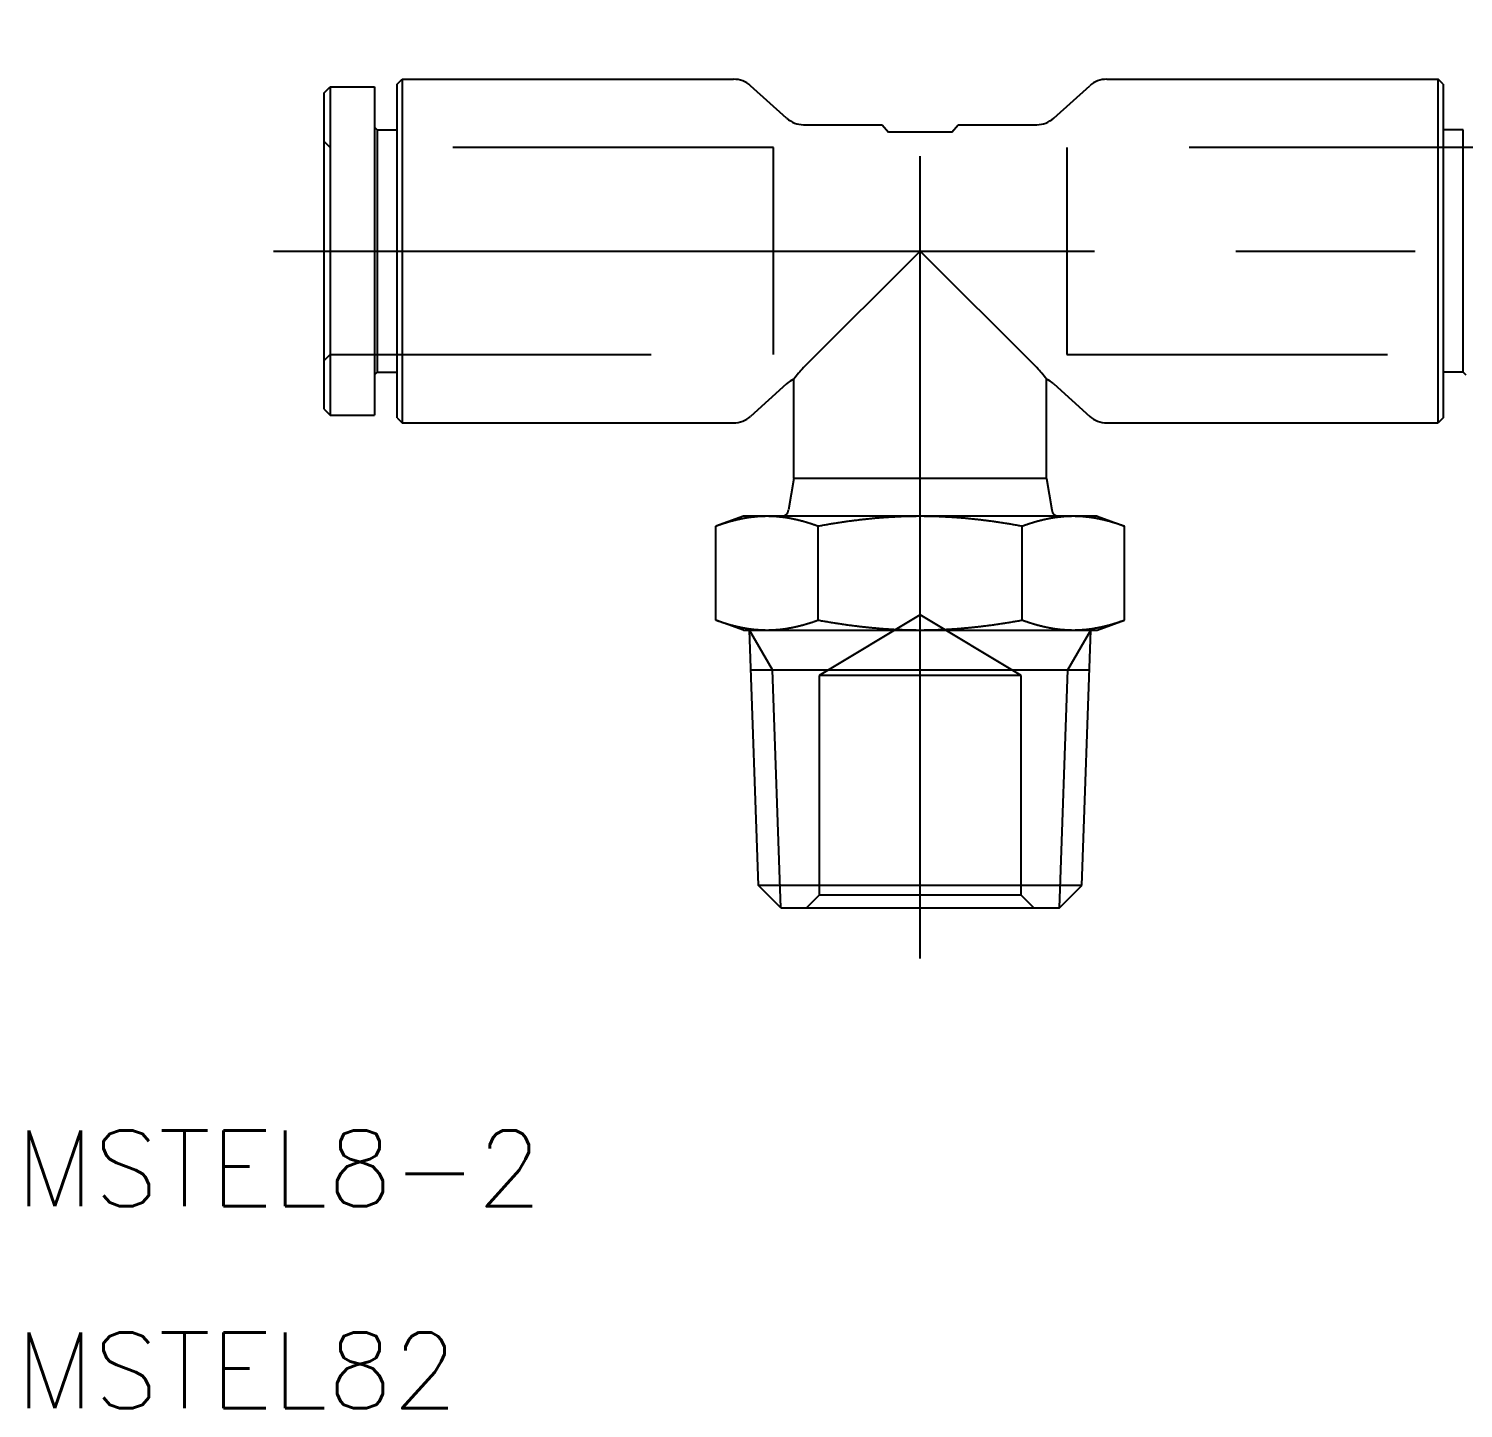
# Model space of a CAD drawing. Extents: x -35.3 to 52.3, y -45.8 to 8.8.
# Drawn here: x -35.3 to 21.5, y -45.8 to 8.8 of the extents above; entities that cross this region are included whole.
import ezdxf

# ---------------------------------------------------------------- set-up
doc = ezdxf.new("R2010")
doc.units = 0
doc.linetypes.add('CENTER', pattern=[50.8, 31.75, -6.35, 6.35, -6.35])
doc.linetypes.add('DASHED', pattern=[19.05, 12.7, -6.35])
doc.layers.get('0').update_dxf_attribs({"linetype": 'CONTINUOUS'})
doc.layers.add('CENTER', color=1, linetype='CENTER')
doc.styles.get("Standard").update_dxf_attribs({"font": 'txt.shx', "height": 3, "bigfont": 'bigfont.shx'})

msp = doc.modelspace()

# ---------------------------------------------------------------- linework, layer by layer
at = {"color": 7, "linetype": 'CONTINUOUS'}
for p, q in [((-23.6, 6.25), (-23.35, 6.5)), ((-23.6, 6.25), (-23.6, -6.25)), ((-23.35, 6.5), (-23.35, -6.5)), ((-23.35, 6.5), (-21.6, 6.5)), ((-21.6, 6.5), (-21.6, -6.5)), ((-20.7, 6.6), (-20.5, 6.8)), ((-20.7, -6.6), (-20.7, 6.6)), ((-20.5, 6.8), (-20.5, -6.8)), ((-20.5, 6.8), (-7.384, 6.8)), ((-5.285, 5.257), (-6.715, 6.543)), ((5.285, 5.257), (6.715, 6.543)), ((7.384, 6.8), (20.5, 6.8)), ((20.5, -6.8), (20.5, 6.8)), ((20.7, 6.6), (20.5, 6.8)), ((20.7, 6.6), (20.7, -6.6)), ((-21.5, 4.8), (-21.6, 4.9)), ((-21.5, 4.8), (-21.5, -4.8)), ((-21.5, 4.8), (-20.7, 4.8)), ((-4.616, 5), (-1.5, 5)), ((-1.5, 5), (-1.25, 4.7)), ((1.25, 4.7), (-1.25, 4.7)), ((1.25, 4.7), (1.5, 5)), ((1.5, 5), (4.616, 5)), ((21.5, 4.8), (20.7, 4.8)), ((21.5, -4.8), (21.5, 4.8)), ((0, 0), (-4.616, -4.616)), ((4.616, -4.616), (0, 0)), ((-21.5, -4.8), (-21.6, -4.9)), ((-21.5, -4.8), (-20.7, -4.8)), ((-5, -9), (-5, -5.077)), ((5, -9), (5, -5.077)), ((21.5, -4.8), (20.7, -4.8)), ((21.5, -4.8), (21.6, -4.9)), ((-5.285, -5.257), (-6.715, -6.543)), ((5.285, -5.257), (6.715, -6.543)), ((-23.6, -6.25), (-23.35, -6.5)), ((-23.35, -6.5), (-21.6, -6.5)), ((-20.7, -6.6), (-20.5, -6.8)), ((-20.5, -6.8), (-7.384, -6.8)), ((7.384, -6.8), (20.5, -6.8)), ((20.7, -6.6), (20.5, -6.8)), ((-5, -9), (-5.208, -10.249)), ((5, -9), (-5, -9)), ((5, -9), (5.208, -10.249)), ((-7, -10.5), (-8.083, -10.894)), ((-6.062, -10.5), (-7, -10.5)), ((0, -10.5), (-6.062, -10.5)), ((6.062, -10.5), (0, -10.5)), ((7, -10.5), (6.062, -10.5)), ((7, -10.5), (8.083, -10.894)), ((-8.083, -14.606), (-8.083, -10.894)), ((-4.041, -14.606), (-4.041, -10.894)), ((4.041, -14.606), (4.041, -10.894)), ((8.083, -14.606), (8.083, -10.894)), ((-7, -15), (-8.083, -14.606)), ((7, -15), (8.083, -14.606)), ((-7, -15), (-6.062, -15)), ((-6.753, -15), (6.753, -15)), ((-6.4, -25.113), (-6.753, -15)), ((-6.062, -15), (0, -15)), ((0, -15), (6.062, -15)), ((6.062, -15), (7, -15)), ((6.4, -25.113), (6.753, -15)), ((-6.698, -16.578), (6.698, -16.578)), ((6.4, -25.113), (-6.4, -25.113)), ((-5.513, -26), (-6.4, -25.113)), ((5.513, -26), (6.4, -25.113)), ((-5.513, -26), (5.513, -26))]:
    msp.add_line(p, q, dxfattribs=at)
at = {"color": 3, "linetype": 'DASHED'}
for p, q in [((-23.35, 4.1), (-23.6, 4.35)), ((-5.8, 4.1), (-23.35, 4.1)), ((-5.8, -4.1), (-5.8, 4.1)), ((5.8, 4.1), (5.8, -4.1)), ((23.35, 4.1), (5.8, 4.1)), ((-23.6, -4.35), (-23.35, -4.1)), ((-23.35, -4.1), (-5.8, -4.1)), ((5.8, -4.1), (23.35, -4.1)), ((0, -14.397), (-4, -16.8)), ((4, -16.8), (0, -14.397)), ((-4, -16.8), (-4, -25.5)), ((4, -16.8), (-4, -16.8)), ((4, -25.5), (4, -16.8)), ((-4, -25.5), (-4.5, -26)), ((4, -25.5), (-4, -25.5)), ((4.5, -26), (4, -25.5))]:
    msp.add_line(p, q, dxfattribs=at)
at = {"color": 3, "linetype": 'CONTINUOUS'}
for p, q in [((-5.842, -16.578), (-6.753, -15)), ((5.842, -16.578), (6.753, -15)), ((-5.513, -26), (-5.842, -16.578)), ((5.513, -26), (5.842, -16.578))]:
    msp.add_line(p, q, dxfattribs=at)
at = {"color": 7}
for points in [[(-6.062, -10.5, 0), (-6.084, -10.5, 0), (-6.105, -10.5, 0), (-6.126, -10.5, 0), (-6.148, -10.501, 0), (-6.169, -10.501, 0), (-6.19, -10.502, 0), (-6.211, -10.502, 0), (-6.232, -10.503, 0), (-6.254, -10.504, 0), (-6.275, -10.505, 0), (-6.296, -10.506, 0), (-6.317, -10.507, 0), (-6.338, -10.508, 0), (-6.359, -10.509, 0), (-6.38, -10.511, 0), (-6.401, -10.512, 0), (-6.422, -10.513, 0), (-6.443, -10.515, 0), (-6.464, -10.517, 0), (-6.485, -10.518, 0), (-6.506, -10.52, 0), (-6.527, -10.522, 0), (-6.547, -10.524, 0), (-6.568, -10.527, 0), (-6.589, -10.529, 0), (-6.61, -10.531, 0), (-6.631, -10.533, 0), (-6.652, -10.536, 0), (-6.672, -10.538, 0), (-6.693, -10.541, 0), (-6.714, -10.544, 0), (-6.735, -10.547, 0), (-6.756, -10.55, 0), (-6.777, -10.553, 0), (-6.797, -10.556, 0), (-6.818, -10.559, 0), (-6.839, -10.562, 0), (-6.86, -10.565, 0), (-6.881, -10.569, 0), (-6.901, -10.572, 0), (-6.922, -10.576, 0), (-6.943, -10.579, 0), (-6.964, -10.583, 0), (-6.985, -10.587, 0), (-7.006, -10.591, 0), (-7.026, -10.595, 0), (-7.047, -10.599, 0), (-7.068, -10.603, 0), (-7.089, -10.607, 0), (-7.11, -10.612, 0), (-7.131, -10.616, 0), (-7.152, -10.621, 0), (-7.173, -10.625, 0), (-7.194, -10.63, 0), (-7.215, -10.635, 0), (-7.236, -10.639, 0), (-7.257, -10.644, 0), (-7.278, -10.649, 0), (-7.299, -10.655, 0), (-7.32, -10.66, 0), (-7.342, -10.665, 0), (-7.363, -10.67, 0), (-7.384, -10.676, 0), (-7.405, -10.681, 0), (-7.426, -10.687, 0), (-7.448, -10.692, 0), (-7.469, -10.698, 0), (-7.49, -10.704, 0), (-7.512, -10.71, 0), (-7.533, -10.716, 0), (-7.555, -10.722, 0), (-7.576, -10.728, 0), (-7.598, -10.734, 0), (-7.619, -10.741, 0), (-7.641, -10.747, 0), (-7.663, -10.754, 0), (-7.684, -10.76, 0), (-7.706, -10.767, 0), (-7.728, -10.774, 0), (-7.75, -10.781, 0), (-7.772, -10.788, 0), (-7.793, -10.795, 0), (-7.815, -10.802, 0), (-7.837, -10.809, 0), (-7.859, -10.816, 0), (-7.882, -10.824, 0), (-7.904, -10.831, 0), (-7.926, -10.839, 0), (-7.948, -10.846, 0), (-7.97, -10.854, 0), (-7.993, -10.862, 0), (-8.015, -10.87, 0), (-8.038, -10.878, 0), (-8.06, -10.886, 0), (-8.083, -10.894, 0)], [(-4.041, -10.894, 0), (-4.064, -10.886, 0), (-4.087, -10.878, 0), (-4.109, -10.87, 0), (-4.131, -10.862, 0), (-4.154, -10.854, 0), (-4.176, -10.846, 0), (-4.198, -10.839, 0), (-4.221, -10.831, 0), (-4.243, -10.824, 0), (-4.265, -10.816, 0), (-4.287, -10.809, 0), (-4.309, -10.802, 0), (-4.331, -10.795, 0), (-4.353, -10.788, 0), (-4.375, -10.781, 0), (-4.397, -10.774, 0), (-4.418, -10.767, 0), (-4.44, -10.76, 0), (-4.462, -10.754, 0), (-4.483, -10.747, 0), (-4.505, -10.741, 0), (-4.527, -10.734, 0), (-4.548, -10.728, 0), (-4.57, -10.722, 0), (-4.591, -10.716, 0), (-4.613, -10.71, 0), (-4.634, -10.704, 0), (-4.655, -10.698, 0), (-4.677, -10.692, 0), (-4.698, -10.687, 0), (-4.719, -10.681, 0), (-4.74, -10.676, 0), (-4.762, -10.67, 0), (-4.783, -10.665, 0), (-4.804, -10.66, 0), (-4.825, -10.655, 0), (-4.846, -10.649, 0), (-4.867, -10.644, 0), (-4.888, -10.639, 0), (-4.909, -10.635, 0), (-4.93, -10.63, 0), (-4.951, -10.625, 0), (-4.972, -10.621, 0), (-4.993, -10.616, 0), (-5.014, -10.612, 0), (-5.035, -10.607, 0), (-5.056, -10.603, 0), (-5.077, -10.599, 0), (-5.098, -10.595, 0), (-5.119, -10.591, 0), (-5.14, -10.587, 0), (-5.16, -10.583, 0), (-5.181, -10.579, 0), (-5.202, -10.576, 0), (-5.223, -10.572, 0), (-5.244, -10.569, 0), (-5.265, -10.565, 0), (-5.285, -10.562, 0), (-5.306, -10.559, 0), (-5.327, -10.556, 0), (-5.348, -10.553, 0), (-5.369, -10.55, 0), (-5.389, -10.547, 0), (-5.41, -10.544, 0), (-5.431, -10.541, 0), (-5.452, -10.538, 0), (-5.473, -10.536, 0), (-5.494, -10.533, 0), (-5.514, -10.531, 0), (-5.535, -10.529, 0), (-5.556, -10.527, 0), (-5.577, -10.524, 0), (-5.598, -10.522, 0), (-5.619, -10.52, 0), (-5.64, -10.518, 0), (-5.661, -10.517, 0), (-5.681, -10.515, 0), (-5.702, -10.513, 0), (-5.723, -10.512, 0), (-5.744, -10.511, 0), (-5.765, -10.509, 0), (-5.786, -10.508, 0), (-5.807, -10.507, 0), (-5.828, -10.506, 0), (-5.85, -10.505, 0), (-5.871, -10.504, 0), (-5.892, -10.503, 0), (-5.913, -10.502, 0), (-5.934, -10.502, 0), (-5.955, -10.501, 0), (-5.977, -10.501, 0), (-5.998, -10.5, 0), (-6.019, -10.5, 0), (-6.041, -10.5, 0), (-6.062, -10.5, 0)], [(0, -10.5, 0), (-0.043, -10.5, 0), (-0.086, -10.5, 0), (-0.128, -10.5, 0), (-0.171, -10.501, 0), (-0.213, -10.501, 0), (-0.256, -10.502, 0), (-0.298, -10.502, 0), (-0.341, -10.503, 0), (-0.383, -10.504, 0), (-0.425, -10.505, 0), (-0.467, -10.506, 0), (-0.51, -10.507, 0), (-0.552, -10.508, 0), (-0.594, -10.509, 0), (-0.636, -10.511, 0), (-0.678, -10.512, 0), (-0.72, -10.513, 0), (-0.761, -10.515, 0), (-0.803, -10.517, 0), (-0.845, -10.518, 0), (-0.887, -10.52, 0), (-0.929, -10.522, 0), (-0.97, -10.524, 0), (-1.012, -10.527, 0), (-1.054, -10.529, 0), (-1.096, -10.531, 0), (-1.137, -10.533, 0), (-1.179, -10.536, 0), (-1.221, -10.538, 0), (-1.262, -10.541, 0), (-1.304, -10.544, 0), (-1.345, -10.547, 0), (-1.387, -10.55, 0), (-1.429, -10.553, 0), (-1.47, -10.556, 0), (-1.512, -10.559, 0), (-1.554, -10.562, 0), (-1.595, -10.565, 0), (-1.637, -10.569, 0), (-1.678, -10.572, 0), (-1.72, -10.576, 0), (-1.762, -10.579, 0), (-1.803, -10.583, 0), (-1.845, -10.587, 0), (-1.887, -10.591, 0), (-1.929, -10.595, 0), (-1.97, -10.599, 0), (-2.012, -10.603, 0), (-2.054, -10.607, 0), (-2.096, -10.612, 0), (-2.138, -10.616, 0), (-2.18, -10.621, 0), (-2.222, -10.625, 0), (-2.264, -10.63, 0), (-2.306, -10.635, 0), (-2.348, -10.639, 0), (-2.39, -10.644, 0), (-2.432, -10.649, 0), (-2.474, -10.655, 0), (-2.516, -10.66, 0), (-2.559, -10.665, 0), (-2.601, -10.67, 0), (-2.644, -10.676, 0), (-2.686, -10.681, 0), (-2.729, -10.687, 0), (-2.771, -10.692, 0), (-2.814, -10.698, 0), (-2.857, -10.704, 0), (-2.899, -10.71, 0), (-2.942, -10.716, 0), (-2.985, -10.722, 0), (-3.028, -10.728, 0), (-3.071, -10.734, 0), (-3.114, -10.741, 0), (-3.158, -10.747, 0), (-3.201, -10.754, 0), (-3.244, -10.76, 0), (-3.288, -10.767, 0), (-3.331, -10.774, 0), (-3.375, -10.781, 0), (-3.419, -10.788, 0), (-3.462, -10.795, 0), (-3.506, -10.802, 0), (-3.55, -10.809, 0), (-3.595, -10.816, 0), (-3.639, -10.824, 0), (-3.683, -10.831, 0), (-3.727, -10.839, 0), (-3.772, -10.846, 0), (-3.817, -10.854, 0), (-3.861, -10.862, 0), (-3.906, -10.87, 0), (-3.951, -10.878, 0), (-3.996, -10.886, 0), (-4.041, -10.894, 0)], [(4.041, -10.894, 0), (3.996, -10.886, 0), (3.951, -10.878, 0), (3.906, -10.87, 0), (3.861, -10.862, 0), (3.817, -10.854, 0), (3.772, -10.846, 0), (3.727, -10.839, 0), (3.683, -10.831, 0), (3.639, -10.824, 0), (3.595, -10.816, 0), (3.55, -10.809, 0), (3.506, -10.802, 0), (3.462, -10.795, 0), (3.419, -10.788, 0), (3.375, -10.781, 0), (3.331, -10.774, 0), (3.288, -10.767, 0), (3.244, -10.76, 0), (3.201, -10.754, 0), (3.158, -10.747, 0), (3.114, -10.741, 0), (3.071, -10.734, 0), (3.028, -10.728, 0), (2.985, -10.722, 0), (2.942, -10.716, 0), (2.899, -10.71, 0), (2.857, -10.704, 0), (2.814, -10.698, 0), (2.771, -10.692, 0), (2.729, -10.687, 0), (2.686, -10.681, 0), (2.644, -10.676, 0), (2.601, -10.67, 0), (2.559, -10.665, 0), (2.516, -10.66, 0), (2.474, -10.655, 0), (2.432, -10.649, 0), (2.39, -10.644, 0), (2.348, -10.639, 0), (2.306, -10.635, 0), (2.264, -10.63, 0), (2.222, -10.625, 0), (2.18, -10.621, 0), (2.138, -10.616, 0), (2.096, -10.612, 0), (2.054, -10.607, 0), (2.012, -10.603, 0), (1.97, -10.599, 0), (1.929, -10.595, 0), (1.887, -10.591, 0), (1.845, -10.587, 0), (1.803, -10.583, 0), (1.762, -10.579, 0), (1.72, -10.576, 0), (1.678, -10.572, 0), (1.637, -10.569, 0), (1.595, -10.565, 0), (1.554, -10.562, 0), (1.512, -10.559, 0), (1.47, -10.556, 0), (1.429, -10.553, 0), (1.387, -10.55, 0), (1.345, -10.547, 0), (1.304, -10.544, 0), (1.262, -10.541, 0), (1.221, -10.538, 0), (1.179, -10.536, 0), (1.137, -10.533, 0), (1.096, -10.531, 0), (1.054, -10.529, 0), (1.012, -10.527, 0), (0.97, -10.524, 0), (0.929, -10.522, 0), (0.887, -10.52, 0), (0.845, -10.518, 0), (0.803, -10.517, 0), (0.761, -10.515, 0), (0.72, -10.513, 0), (0.678, -10.512, 0), (0.636, -10.511, 0), (0.594, -10.509, 0), (0.552, -10.508, 0), (0.51, -10.507, 0), (0.467, -10.506, 0), (0.425, -10.505, 0), (0.383, -10.504, 0), (0.341, -10.503, 0), (0.298, -10.502, 0), (0.256, -10.502, 0), (0.213, -10.501, 0), (0.171, -10.501, 0), (0.128, -10.5, 0), (0.086, -10.5, 0), (0.043, -10.5, 0), (0, -10.5, 0)], [(6.062, -10.5, 0), (6.041, -10.5, 0), (6.019, -10.5, 0), (5.998, -10.5, 0), (5.977, -10.501, 0), (5.955, -10.501, 0), (5.934, -10.502, 0), (5.913, -10.502, 0), (5.892, -10.503, 0), (5.871, -10.504, 0), (5.85, -10.505, 0), (5.828, -10.506, 0), (5.807, -10.507, 0), (5.786, -10.508, 0), (5.765, -10.509, 0), (5.744, -10.511, 0), (5.723, -10.512, 0), (5.702, -10.513, 0), (5.681, -10.515, 0), (5.661, -10.517, 0), (5.64, -10.518, 0), (5.619, -10.52, 0), (5.598, -10.522, 0), (5.577, -10.524, 0), (5.556, -10.527, 0), (5.535, -10.529, 0), (5.514, -10.531, 0), (5.494, -10.533, 0), (5.473, -10.536, 0), (5.452, -10.538, 0), (5.431, -10.541, 0), (5.41, -10.544, 0), (5.389, -10.547, 0), (5.369, -10.55, 0), (5.348, -10.553, 0), (5.327, -10.556, 0), (5.306, -10.559, 0), (5.285, -10.562, 0), (5.265, -10.565, 0), (5.244, -10.569, 0), (5.223, -10.572, 0), (5.202, -10.576, 0), (5.181, -10.579, 0), (5.16, -10.583, 0), (5.14, -10.587, 0), (5.119, -10.591, 0), (5.098, -10.595, 0), (5.077, -10.599, 0), (5.056, -10.603, 0), (5.035, -10.607, 0), (5.014, -10.612, 0), (4.993, -10.616, 0), (4.972, -10.621, 0), (4.951, -10.625, 0), (4.93, -10.63, 0), (4.909, -10.635, 0), (4.888, -10.639, 0), (4.867, -10.644, 0), (4.846, -10.649, 0), (4.825, -10.655, 0), (4.804, -10.66, 0), (4.783, -10.665, 0), (4.762, -10.67, 0), (4.74, -10.676, 0), (4.719, -10.681, 0), (4.698, -10.687, 0), (4.677, -10.692, 0), (4.655, -10.698, 0), (4.634, -10.704, 0), (4.613, -10.71, 0), (4.591, -10.716, 0), (4.57, -10.722, 0), (4.548, -10.728, 0), (4.527, -10.734, 0), (4.505, -10.741, 0), (4.483, -10.747, 0), (4.462, -10.754, 0), (4.44, -10.76, 0), (4.418, -10.767, 0), (4.397, -10.774, 0), (4.375, -10.781, 0), (4.353, -10.788, 0), (4.331, -10.795, 0), (4.309, -10.802, 0), (4.287, -10.809, 0), (4.265, -10.816, 0), (4.243, -10.824, 0), (4.221, -10.831, 0), (4.198, -10.839, 0), (4.176, -10.846, 0), (4.154, -10.854, 0), (4.131, -10.862, 0), (4.109, -10.87, 0), (4.087, -10.878, 0), (4.064, -10.886, 0), (4.041, -10.894, 0)], [(8.083, -10.894, 0), (8.06, -10.886, 0), (8.038, -10.878, 0), (8.015, -10.87, 0), (7.993, -10.862, 0), (7.97, -10.854, 0), (7.948, -10.846, 0), (7.926, -10.839, 0), (7.904, -10.831, 0), (7.882, -10.824, 0), (7.859, -10.816, 0), (7.837, -10.809, 0), (7.815, -10.802, 0), (7.793, -10.795, 0), (7.772, -10.788, 0), (7.75, -10.781, 0), (7.728, -10.774, 0), (7.706, -10.767, 0), (7.684, -10.76, 0), (7.663, -10.754, 0), (7.641, -10.747, 0), (7.619, -10.741, 0), (7.598, -10.734, 0), (7.576, -10.728, 0), (7.555, -10.722, 0), (7.533, -10.716, 0), (7.512, -10.71, 0), (7.49, -10.704, 0), (7.469, -10.698, 0), (7.448, -10.692, 0), (7.426, -10.687, 0), (7.405, -10.681, 0), (7.384, -10.676, 0), (7.363, -10.67, 0), (7.342, -10.665, 0), (7.32, -10.66, 0), (7.299, -10.655, 0), (7.278, -10.649, 0), (7.257, -10.644, 0), (7.236, -10.639, 0), (7.215, -10.635, 0), (7.194, -10.63, 0), (7.173, -10.625, 0), (7.152, -10.621, 0), (7.131, -10.616, 0), (7.11, -10.612, 0), (7.089, -10.607, 0), (7.068, -10.603, 0), (7.047, -10.599, 0), (7.026, -10.595, 0), (7.006, -10.591, 0), (6.985, -10.587, 0), (6.964, -10.583, 0), (6.943, -10.579, 0), (6.922, -10.576, 0), (6.901, -10.572, 0), (6.881, -10.569, 0), (6.86, -10.565, 0), (6.839, -10.562, 0), (6.818, -10.559, 0), (6.797, -10.556, 0), (6.777, -10.553, 0), (6.756, -10.55, 0), (6.735, -10.547, 0), (6.714, -10.544, 0), (6.693, -10.541, 0), (6.672, -10.538, 0), (6.652, -10.536, 0), (6.631, -10.533, 0), (6.61, -10.531, 0), (6.589, -10.529, 0), (6.568, -10.527, 0), (6.547, -10.524, 0), (6.527, -10.522, 0), (6.506, -10.52, 0), (6.485, -10.518, 0), (6.464, -10.517, 0), (6.443, -10.515, 0), (6.422, -10.513, 0), (6.401, -10.512, 0), (6.38, -10.511, 0), (6.359, -10.509, 0), (6.338, -10.508, 0), (6.317, -10.507, 0), (6.296, -10.506, 0), (6.275, -10.505, 0), (6.254, -10.504, 0), (6.232, -10.503, 0), (6.211, -10.502, 0), (6.19, -10.502, 0), (6.169, -10.501, 0), (6.148, -10.501, 0), (6.126, -10.5, 0), (6.105, -10.5, 0), (6.084, -10.5, 0), (6.062, -10.5, 0)], [(-8.083, -14.606, 0), (-8.06, -14.614, 0), (-8.038, -14.622, 0), (-8.015, -14.63, 0), (-7.993, -14.638, 0), (-7.971, -14.646, 0), (-7.948, -14.653, 0), (-7.926, -14.661, 0), (-7.904, -14.669, 0), (-7.882, -14.676, 0), (-7.86, -14.684, 0), (-7.838, -14.691, 0), (-7.816, -14.698, 0), (-7.794, -14.705, 0), (-7.772, -14.712, 0), (-7.75, -14.719, 0), (-7.728, -14.726, 0), (-7.707, -14.733, 0), (-7.685, -14.739, 0), (-7.663, -14.746, 0), (-7.642, -14.753, 0), (-7.62, -14.759, 0), (-7.599, -14.765, 0), (-7.577, -14.772, 0), (-7.556, -14.778, 0), (-7.534, -14.784, 0), (-7.513, -14.79, 0), (-7.491, -14.796, 0), (-7.47, -14.802, 0), (-7.449, -14.807, 0), (-7.427, -14.813, 0), (-7.406, -14.819, 0), (-7.385, -14.824, 0), (-7.364, -14.829, 0), (-7.343, -14.835, 0), (-7.321, -14.84, 0), (-7.3, -14.845, 0), (-7.279, -14.85, 0), (-7.258, -14.855, 0), (-7.237, -14.86, 0), (-7.216, -14.865, 0), (-7.195, -14.87, 0), (-7.174, -14.874, 0), (-7.153, -14.879, 0), (-7.132, -14.884, 0), (-7.111, -14.888, 0), (-7.09, -14.892, 0), (-7.069, -14.897, 0), (-7.048, -14.901, 0), (-7.028, -14.905, 0), (-7.007, -14.909, 0), (-6.986, -14.913, 0), (-6.965, -14.917, 0), (-6.944, -14.92, 0), (-6.923, -14.924, 0), (-6.902, -14.928, 0), (-6.882, -14.931, 0), (-6.861, -14.934, 0), (-6.84, -14.938, 0), (-6.819, -14.941, 0), (-6.798, -14.944, 0), (-6.777, -14.947, 0), (-6.757, -14.95, 0), (-6.736, -14.953, 0), (-6.715, -14.956, 0), (-6.694, -14.959, 0), (-6.673, -14.961, 0), (-6.653, -14.964, 0), (-6.632, -14.966, 0), (-6.611, -14.969, 0), (-6.59, -14.971, 0), (-6.569, -14.973, 0), (-6.548, -14.976, 0), (-6.527, -14.978, 0), (-6.506, -14.98, 0), (-6.485, -14.981, 0), (-6.465, -14.983, 0), (-6.444, -14.985, 0), (-6.423, -14.986, 0), (-6.402, -14.988, 0), (-6.381, -14.989, 0), (-6.36, -14.991, 0), (-6.339, -14.992, 0), (-6.317, -14.993, 0), (-6.296, -14.994, 0), (-6.275, -14.995, 0), (-6.254, -14.996, 0), (-6.233, -14.997, 0), (-6.212, -14.998, 0), (-6.19, -14.998, 0), (-6.169, -14.999, 0), (-6.148, -14.999, 0), (-6.126, -15, 0), (-6.105, -15, 0), (-6.084, -15, 0), (-6.062, -15, 0)], [(-6.062, -15, 0), (-6.041, -15, 0), (-6.019, -15, 0), (-5.998, -15, 0), (-5.977, -14.999, 0), (-5.955, -14.999, 0), (-5.934, -14.998, 0), (-5.913, -14.998, 0), (-5.892, -14.997, 0), (-5.87, -14.996, 0), (-5.849, -14.995, 0), (-5.828, -14.994, 0), (-5.807, -14.993, 0), (-5.786, -14.992, 0), (-5.765, -14.991, 0), (-5.744, -14.989, 0), (-5.723, -14.988, 0), (-5.702, -14.986, 0), (-5.681, -14.985, 0), (-5.66, -14.983, 0), (-5.639, -14.981, 0), (-5.618, -14.98, 0), (-5.597, -14.978, 0), (-5.576, -14.976, 0), (-5.555, -14.973, 0), (-5.534, -14.971, 0), (-5.514, -14.969, 0), (-5.493, -14.966, 0), (-5.472, -14.964, 0), (-5.451, -14.961, 0), (-5.43, -14.959, 0), (-5.409, -14.956, 0), (-5.388, -14.953, 0), (-5.368, -14.95, 0), (-5.347, -14.947, 0), (-5.326, -14.944, 0), (-5.305, -14.941, 0), (-5.284, -14.938, 0), (-5.264, -14.934, 0), (-5.243, -14.931, 0), (-5.222, -14.928, 0), (-5.201, -14.924, 0), (-5.18, -14.92, 0), (-5.159, -14.917, 0), (-5.139, -14.913, 0), (-5.118, -14.909, 0), (-5.097, -14.905, 0), (-5.076, -14.901, 0), (-5.055, -14.897, 0), (-5.034, -14.892, 0), (-5.013, -14.888, 0), (-4.992, -14.884, 0), (-4.971, -14.879, 0), (-4.95, -14.874, 0), (-4.929, -14.87, 0), (-4.908, -14.865, 0), (-4.887, -14.86, 0), (-4.866, -14.855, 0), (-4.845, -14.85, 0), (-4.824, -14.845, 0), (-4.803, -14.84, 0), (-4.782, -14.835, 0), (-4.761, -14.829, 0), (-4.739, -14.824, 0), (-4.718, -14.819, 0), (-4.697, -14.813, 0), (-4.676, -14.807, 0), (-4.654, -14.802, 0), (-4.633, -14.796, 0), (-4.612, -14.79, 0), (-4.59, -14.784, 0), (-4.569, -14.778, 0), (-4.547, -14.772, 0), (-4.526, -14.765, 0), (-4.504, -14.759, 0), (-4.483, -14.753, 0), (-4.461, -14.746, 0), (-4.439, -14.739, 0), (-4.418, -14.733, 0), (-4.396, -14.726, 0), (-4.374, -14.719, 0), (-4.352, -14.712, 0), (-4.33, -14.705, 0), (-4.308, -14.698, 0), (-4.286, -14.691, 0), (-4.264, -14.684, 0), (-4.242, -14.676, 0), (-4.22, -14.669, 0), (-4.198, -14.661, 0), (-4.176, -14.653, 0), (-4.154, -14.646, 0), (-4.131, -14.638, 0), (-4.109, -14.63, 0), (-4.086, -14.622, 0), (-4.064, -14.614, 0), (-4.041, -14.606, 0)], [(-4.041, -14.606, 0), (-3.996, -14.614, 0), (-3.951, -14.622, 0), (-3.906, -14.63, 0), (-3.862, -14.638, 0), (-3.817, -14.646, 0), (-3.773, -14.653, 0), (-3.728, -14.661, 0), (-3.684, -14.669, 0), (-3.64, -14.676, 0), (-3.595, -14.684, 0), (-3.551, -14.691, 0), (-3.507, -14.698, 0), (-3.464, -14.705, 0), (-3.42, -14.712, 0), (-3.376, -14.719, 0), (-3.333, -14.726, 0), (-3.289, -14.733, 0), (-3.246, -14.739, 0), (-3.202, -14.746, 0), (-3.159, -14.753, 0), (-3.116, -14.759, 0), (-3.073, -14.765, 0), (-3.03, -14.772, 0), (-2.987, -14.778, 0), (-2.944, -14.784, 0), (-2.901, -14.79, 0), (-2.858, -14.796, 0), (-2.816, -14.802, 0), (-2.773, -14.807, 0), (-2.731, -14.813, 0), (-2.688, -14.819, 0), (-2.646, -14.824, 0), (-2.603, -14.829, 0), (-2.561, -14.835, 0), (-2.519, -14.84, 0), (-2.476, -14.845, 0), (-2.434, -14.85, 0), (-2.392, -14.855, 0), (-2.35, -14.86, 0), (-2.308, -14.865, 0), (-2.266, -14.87, 0), (-2.224, -14.874, 0), (-2.182, -14.879, 0), (-2.14, -14.884, 0), (-2.098, -14.888, 0), (-2.056, -14.892, 0), (-2.014, -14.897, 0), (-1.973, -14.901, 0), (-1.931, -14.905, 0), (-1.889, -14.909, 0), (-1.847, -14.913, 0), (-1.806, -14.917, 0), (-1.764, -14.92, 0), (-1.722, -14.924, 0), (-1.681, -14.928, 0), (-1.639, -14.931, 0), (-1.597, -14.934, 0), (-1.556, -14.938, 0), (-1.514, -14.941, 0), (-1.472, -14.944, 0), (-1.431, -14.947, 0), (-1.389, -14.95, 0), (-1.347, -14.953, 0), (-1.306, -14.956, 0), (-1.264, -14.959, 0), (-1.222, -14.961, 0), (-1.181, -14.964, 0), (-1.139, -14.966, 0), (-1.097, -14.969, 0), (-1.056, -14.971, 0), (-1.014, -14.973, 0), (-0.972, -14.976, 0), (-0.93, -14.978, 0), (-0.888, -14.98, 0), (-0.847, -14.981, 0), (-0.805, -14.983, 0), (-0.763, -14.985, 0), (-0.721, -14.986, 0), (-0.679, -14.988, 0), (-0.637, -14.989, 0), (-0.595, -14.991, 0), (-0.553, -14.992, 0), (-0.511, -14.993, 0), (-0.468, -14.994, 0), (-0.426, -14.995, 0), (-0.384, -14.996, 0), (-0.341, -14.997, 0), (-0.299, -14.998, 0), (-0.256, -14.998, 0), (-0.214, -14.999, 0), (-0.171, -14.999, 0), (-0.129, -15, 0), (-0.086, -15, 0), (-0.043, -15, 0), (0, -15, 0)], [(0, -15, 0), (0.043, -15, 0), (0.086, -15, 0), (0.129, -15, 0), (0.171, -14.999, 0), (0.214, -14.999, 0), (0.256, -14.998, 0), (0.299, -14.998, 0), (0.341, -14.997, 0), (0.384, -14.996, 0), (0.426, -14.995, 0), (0.468, -14.994, 0), (0.511, -14.993, 0), (0.553, -14.992, 0), (0.595, -14.991, 0), (0.637, -14.989, 0), (0.679, -14.988, 0), (0.721, -14.986, 0), (0.763, -14.985, 0), (0.805, -14.983, 0), (0.847, -14.981, 0), (0.888, -14.98, 0), (0.93, -14.978, 0), (0.972, -14.976, 0), (1.014, -14.973, 0), (1.056, -14.971, 0), (1.097, -14.969, 0), (1.139, -14.966, 0), (1.181, -14.964, 0), (1.222, -14.961, 0), (1.264, -14.959, 0), (1.306, -14.956, 0), (1.347, -14.953, 0), (1.389, -14.95, 0), (1.431, -14.947, 0), (1.472, -14.944, 0), (1.514, -14.941, 0), (1.556, -14.938, 0), (1.597, -14.934, 0), (1.639, -14.931, 0), (1.681, -14.928, 0), (1.722, -14.924, 0), (1.764, -14.92, 0), (1.806, -14.917, 0), (1.847, -14.913, 0), (1.889, -14.909, 0), (1.931, -14.905, 0), (1.973, -14.901, 0), (2.014, -14.897, 0), (2.056, -14.892, 0), (2.098, -14.888, 0), (2.14, -14.884, 0), (2.182, -14.879, 0), (2.224, -14.874, 0), (2.266, -14.87, 0), (2.308, -14.865, 0), (2.35, -14.86, 0), (2.392, -14.855, 0), (2.434, -14.85, 0), (2.476, -14.845, 0), (2.519, -14.84, 0), (2.561, -14.835, 0), (2.603, -14.829, 0), (2.646, -14.824, 0), (2.688, -14.819, 0), (2.731, -14.813, 0), (2.773, -14.807, 0), (2.816, -14.802, 0), (2.858, -14.796, 0), (2.901, -14.79, 0), (2.944, -14.784, 0), (2.987, -14.778, 0), (3.03, -14.772, 0), (3.073, -14.765, 0), (3.116, -14.759, 0), (3.159, -14.753, 0), (3.202, -14.746, 0), (3.246, -14.739, 0), (3.289, -14.733, 0), (3.333, -14.726, 0), (3.376, -14.719, 0), (3.42, -14.712, 0), (3.464, -14.705, 0), (3.507, -14.698, 0), (3.551, -14.691, 0), (3.595, -14.684, 0), (3.64, -14.676, 0), (3.684, -14.669, 0), (3.728, -14.661, 0), (3.773, -14.653, 0), (3.817, -14.646, 0), (3.862, -14.638, 0), (3.906, -14.63, 0), (3.951, -14.622, 0), (3.996, -14.614, 0), (4.041, -14.606, 0)], [(4.041, -14.606, 0), (4.064, -14.614, 0), (4.086, -14.622, 0), (4.109, -14.63, 0), (4.131, -14.638, 0), (4.154, -14.646, 0), (4.176, -14.653, 0), (4.198, -14.661, 0), (4.22, -14.669, 0), (4.242, -14.676, 0), (4.264, -14.684, 0), (4.286, -14.691, 0), (4.308, -14.698, 0), (4.33, -14.705, 0), (4.352, -14.712, 0), (4.374, -14.719, 0), (4.396, -14.726, 0), (4.418, -14.733, 0), (4.439, -14.739, 0), (4.461, -14.746, 0), (4.483, -14.753, 0), (4.504, -14.759, 0), (4.526, -14.765, 0), (4.547, -14.772, 0), (4.569, -14.778, 0), (4.59, -14.784, 0), (4.612, -14.79, 0), (4.633, -14.796, 0), (4.654, -14.802, 0), (4.676, -14.807, 0), (4.697, -14.813, 0), (4.718, -14.819, 0), (4.739, -14.824, 0), (4.761, -14.829, 0), (4.782, -14.835, 0), (4.803, -14.84, 0), (4.824, -14.845, 0), (4.845, -14.85, 0), (4.866, -14.855, 0), (4.887, -14.86, 0), (4.908, -14.865, 0), (4.929, -14.87, 0), (4.95, -14.874, 0), (4.971, -14.879, 0), (4.992, -14.884, 0), (5.013, -14.888, 0), (5.034, -14.892, 0), (5.055, -14.897, 0), (5.076, -14.901, 0), (5.097, -14.905, 0), (5.118, -14.909, 0), (5.139, -14.913, 0), (5.159, -14.917, 0), (5.18, -14.92, 0), (5.201, -14.924, 0), (5.222, -14.928, 0), (5.243, -14.931, 0), (5.264, -14.934, 0), (5.284, -14.938, 0), (5.305, -14.941, 0), (5.326, -14.944, 0), (5.347, -14.947, 0), (5.368, -14.95, 0), (5.388, -14.953, 0), (5.409, -14.956, 0), (5.43, -14.959, 0), (5.451, -14.961, 0), (5.472, -14.964, 0), (5.493, -14.966, 0), (5.514, -14.969, 0), (5.534, -14.971, 0), (5.555, -14.973, 0), (5.576, -14.976, 0), (5.597, -14.978, 0), (5.618, -14.98, 0), (5.639, -14.981, 0), (5.66, -14.983, 0), (5.681, -14.985, 0), (5.702, -14.986, 0), (5.723, -14.988, 0), (5.744, -14.989, 0), (5.765, -14.991, 0), (5.786, -14.992, 0), (5.807, -14.993, 0), (5.828, -14.994, 0), (5.849, -14.995, 0), (5.87, -14.996, 0), (5.892, -14.997, 0), (5.913, -14.998, 0), (5.934, -14.998, 0), (5.955, -14.999, 0), (5.977, -14.999, 0), (5.998, -15, 0), (6.019, -15, 0), (6.041, -15, 0), (6.062, -15, 0)], [(6.062, -15, 0), (6.084, -15, 0), (6.105, -15, 0), (6.126, -15, 0), (6.148, -14.999, 0), (6.169, -14.999, 0), (6.19, -14.998, 0), (6.212, -14.998, 0), (6.233, -14.997, 0), (6.254, -14.996, 0), (6.275, -14.995, 0), (6.296, -14.994, 0), (6.317, -14.993, 0), (6.339, -14.992, 0), (6.36, -14.991, 0), (6.381, -14.989, 0), (6.402, -14.988, 0), (6.423, -14.986, 0), (6.444, -14.985, 0), (6.465, -14.983, 0), (6.485, -14.981, 0), (6.506, -14.98, 0), (6.527, -14.978, 0), (6.548, -14.976, 0), (6.569, -14.973, 0), (6.59, -14.971, 0), (6.611, -14.969, 0), (6.632, -14.966, 0), (6.653, -14.964, 0), (6.673, -14.961, 0), (6.694, -14.959, 0), (6.715, -14.956, 0), (6.736, -14.953, 0), (6.757, -14.95, 0), (6.777, -14.947, 0), (6.798, -14.944, 0), (6.819, -14.941, 0), (6.84, -14.938, 0), (6.861, -14.934, 0), (6.882, -14.931, 0), (6.902, -14.928, 0), (6.923, -14.924, 0), (6.944, -14.92, 0), (6.965, -14.917, 0), (6.986, -14.913, 0), (7.007, -14.909, 0), (7.028, -14.905, 0), (7.048, -14.901, 0), (7.069, -14.897, 0), (7.09, -14.892, 0), (7.111, -14.888, 0), (7.132, -14.884, 0), (7.153, -14.879, 0), (7.174, -14.874, 0), (7.195, -14.87, 0), (7.216, -14.865, 0), (7.237, -14.86, 0), (7.258, -14.855, 0), (7.279, -14.85, 0), (7.3, -14.845, 0), (7.321, -14.84, 0), (7.343, -14.835, 0), (7.364, -14.829, 0), (7.385, -14.824, 0), (7.406, -14.819, 0), (7.427, -14.813, 0), (7.449, -14.807, 0), (7.47, -14.802, 0), (7.491, -14.796, 0), (7.513, -14.79, 0), (7.534, -14.784, 0), (7.556, -14.778, 0), (7.577, -14.772, 0), (7.599, -14.765, 0), (7.62, -14.759, 0), (7.642, -14.753, 0), (7.663, -14.746, 0), (7.685, -14.739, 0), (7.707, -14.733, 0), (7.728, -14.726, 0), (7.75, -14.719, 0), (7.772, -14.712, 0), (7.794, -14.705, 0), (7.816, -14.698, 0), (7.838, -14.691, 0), (7.86, -14.684, 0), (7.882, -14.676, 0), (7.904, -14.669, 0), (7.926, -14.661, 0), (7.948, -14.653, 0), (7.971, -14.646, 0), (7.993, -14.638, 0), (8.015, -14.63, 0), (8.038, -14.622, 0), (8.06, -14.614, 0), (8.083, -14.606, 0)]]:
    msp.add_polyline3d(points, dxfattribs=at)
at = {"color": 7, "linetype": 'CONTINUOUS'}
for centre, radius, start, end in [((-7.384, 5.8), 1, 48.0128, 90), ((7.384, 5.8), 1, 90, 131.9872), ((-4.616, 6), 1, 228.0128, 270), ((4.616, 6), 1, 270, 311.9872), ((-4.616, -6), 1, 112.5653, 131.9872), ((-1.874, -7.292), 3.831, 135.6975, 144.6681), ((1.862, -7.302), 3.847, 35.3498, 44.2846), ((4.616, -6), 1, 48.0128, 67.4347), ((-7.384, -5.8), 1, 270, 311.9872), ((7.384, -5.8), 1, 228.0128, 270), ((-5.504, -10.2), 0.3, 270, 350.5377), ((5.504, -10.2), 0.3, 189.4623, 270)]:
    msp.add_arc(centre, radius, start, end, dxfattribs=at)
at = {"layer": 'CENTER', "color": 1, "linetype": 'CENTER'}
for p, q in [((0, -28), (0, 8.8)), ((0, -26.667), (0, 1.667)), ((-25.6, 0), (25.6, 0)), ((-24.853, 0), (24.853, 0))]:
    msp.add_line(p, q, dxfattribs=at)

# ---------------------------------------------------------------- texts
at = {"color": 7, "linetype": 'CONTINUOUS'}
for s, p in [('MSTEL8-2', (-35.803, -37.804)), ('MSTEL82', (-35.803, -45.804))]:
    msp.add_text(s, height=3, dxfattribs=at).set_placement(p)

doc.saveas('drawing.dxf')
